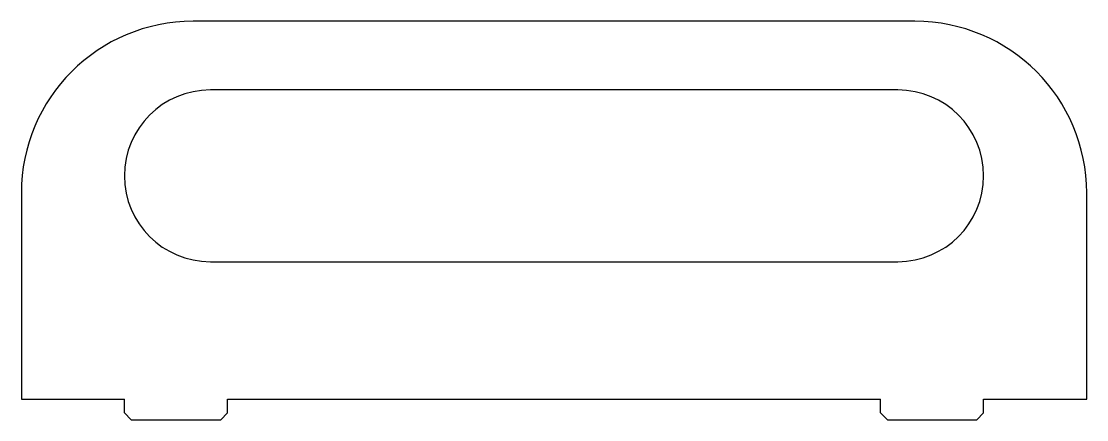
# Model space of a CAD drawing. Extents: x 282 to 437, y 335 to 393.
import ezdxf

# ---------------------------------------------------------------- set-up
doc = ezdxf.new("R2010")
doc.units = 0
doc.linetypes.add('SLD-CONTINUA', pattern=[0])
doc.layers.get('0').update_dxf_attribs({"linetype": 'CONTINUOUS'})

msp = doc.modelspace()

# ---------------------------------------------------------------- linework, layer by layer
at = {"color": 7, "linetype": 'SLD-CONTINUA'}
for p, q in [((412.17, 392.89), (307.17, 392.89)), ((409.67, 382.89), (309.67, 382.89)), ((282.17, 367.89), (282.17, 337.89)), ((437.17, 337.89), (437.17, 367.89)), ((309.67, 357.89), (409.67, 357.89)), ((282.17, 337.89), (297.17, 337.89)), ((297.17, 335.89), (297.17, 337.89)), ((312.17, 335.89), (312.17, 337.89)), ((312.17, 337.89), (407.17, 337.89)), ((407.17, 335.89), (407.17, 337.89)), ((422.17, 335.89), (422.17, 337.89)), ((422.17, 337.89), (437.17, 337.89)), ((297.17, 335.89), (298.17, 334.89)), ((298.17, 334.89), (311.17, 334.89)), ((311.17, 334.89), (312.17, 335.89)), ((407.17, 335.89), (408.17, 334.89)), ((408.17, 334.89), (421.17, 334.89)), ((421.17, 334.89), (422.17, 335.89))]:
    msp.add_line(p, q, dxfattribs=at)
for centre, radius, start, end in [((307.17, 367.89), 25, 90, 180), ((412.17, 367.89), 25, 0, 90), ((309.67, 370.39), 12.5, 90, 270), ((409.67, 370.39), 12.5, 270, 90)]:
    msp.add_arc(centre, radius, start, end, dxfattribs=at)

doc.saveas('drawing.dxf')
